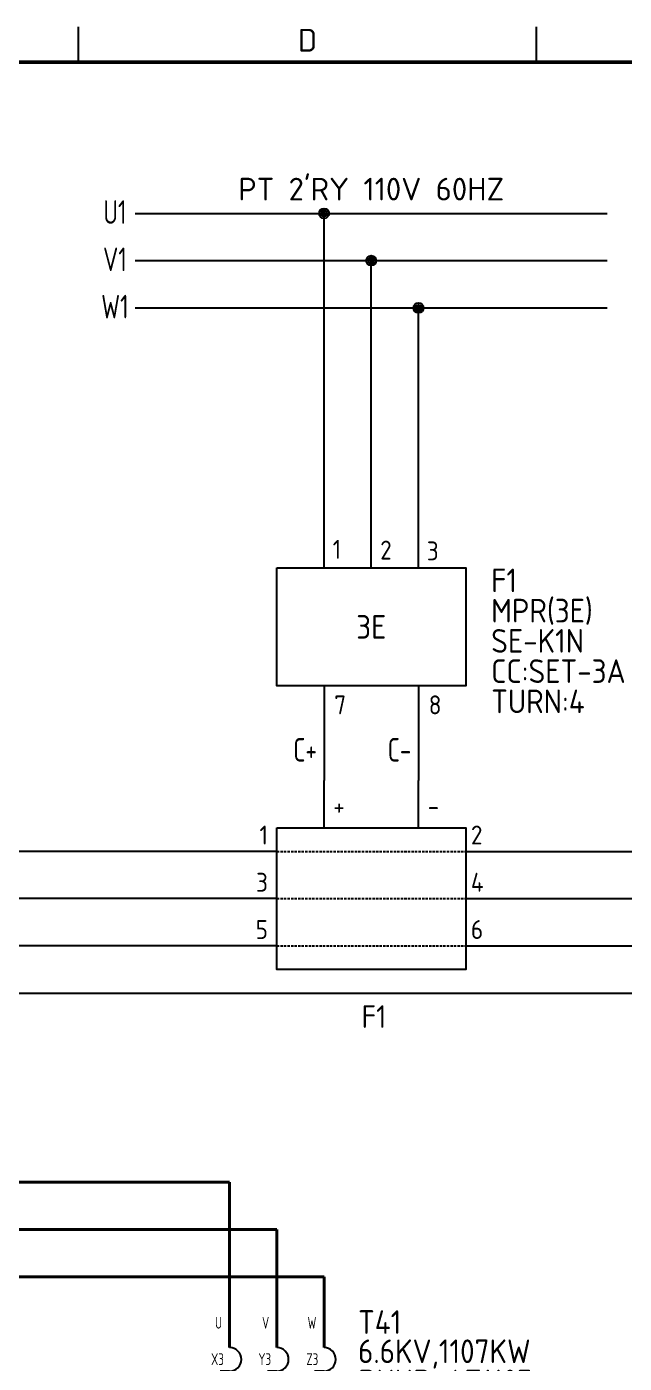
# Model space of a CAD drawing. Header units: millimetres. Extents: x 0 to 556, y 1 to 306.
# Drawn here: x 156 to 219.3, y 145.8 to 287.2 of the extents above; entities that cross this region are included whole.
import ezdxf
from ezdxf.enums import TextEntityAlignment as Align

# ---------------------------------------------------------------- set-up
doc = ezdxf.new("R2010")
doc.units = ezdxf.units.MM
doc.linetypes.add('HIDDEN', pattern=[0.375, 0.25, -0.125])
doc.layers.add('BUS&POWER CABLE', color=2, linetype='Continuous', lineweight=40)
doc.layers.add('Sheet Out Line', color=2, linetype='Continuous', lineweight=50)
for name, color, linetype in [('MISC', 7, 'Continuous'), ('Normal Text', 7, 'Continuous'), ('Sheet Line', 3, 'Continuous'), ('Sheet Text', 2, 'Continuous'), ('SYMS', 7, 'Continuous'), ('TAGS', 7, 'Continuous'), ('TERMS', 7, 'Continuous'), ('WIRE(DEFAULT)', 7, 'Continuous'), ('WIRE_RED', 1, 'Continuous'), ('WIRE_YELLOW', 2, 'Continuous'), ('WIREFIXED', 7, 'Continuous')]:
    doc.layers.add(name, color=color, linetype=linetype)
doc.styles.get("Standard").update_dxf_attribs({"font": 'txt.shx', "height": 2.4, "bigfont": 'whgtxt.shx'})
doc.styles.add('WD', font='ISOCP2.shx')
doc.styles.add('WD_IEC', font='ISOCP2.shx', dxfattribs={"width": 1.1, "height": 2.4, "bigfont": 'whgtxt.shx'})

# ---------------------------------------------------------------- blocks, each defined once
blk = doc.blocks.new('LSSA3')
at = {"layer": 'Sheet Line'}
for p, q in [((161.5, 283.5), (161.5, 287.25)), ((210, 283.5), (210, 287.25))]:
    blk.add_line(p, q, dxfattribs=at)
at = {"layer": 'Sheet Out Line'}
blk.add_lwpolyline([(16, 6.5), (404, 6.5), (404, 283.5), (16, 283.5)], close=True, dxfattribs=at)
at = {"style": 'WD_IEC', "width": 1.1}
for tag, height, p in [('DESC4', 2.4, (57.5, 39.5)), ('CUSTOMERS31', 3.8, (219, 38)), ('TITLE1', 3.6, (333, 37.5)), ('CUSTOMERS21', 3.8, (219, 35.25)), ('DESC3', 2.4, (57.5, 33.5)), ('CUSTOMERS32', 3.8, (219, 32.5)), ('TITLE2', 3.6, (333, 32.5)), ('CUSTOMERS22', 3.8, (219, 29.75)), ('RN', 3.5, (398, 28.75)), ('DESC2', 2.4, (57.5, 27.5)), ('CUSTOMERS33', 3.8, (219, 27)), ('TITLE3', 3.6, (333, 27.5)), ('DESC1', 2.4, (57.5, 21.5)), ('WORKNO', 3.5, (365.5, 18.5)), ('FILE', 2.4, (314, 18.5)), ('DESC0', 2.4, (57.5, 15.5)), ('SHN', 2.4, (395, 12)), ('TSH', 2.4, (401, 9))]:
    blk.add_attdef(tag, text='', height=height, dxfattribs=at).set_placement(p, align=Align.MIDDLE_CENTER)
at = {"style": 'WD_IEC'}
for tag, p in [('DATE4', (96.5, 39.5)), ('DRWN4', (111.5, 39.5)), ('DSGN4', (126.5, 39.5)), ('CHKD4', (141.5, 39.5)), ('APPD4', (156.5, 39.5)), ('DATE3', (96.5, 33.5)), ('DRWN3', (111.5, 33.5)), ('DSGN3', (126.5, 33.5)), ('CHKD3', (141.5, 33.5)), ('APPD3', (156.5, 33.5)), ('DATE2', (96.5, 27.5)), ('DRWN2', (111.5, 27.5)), ('DSGN2', (126.5, 27.5)), ('CHKD2', (141.5, 27.5)), ('APPD2', (156.5, 27.5)), ('DATE1', (96.5, 21.5)), ('DRWN1', (111.5, 21.5)), ('DSGN1', (126.5, 21.5)), ('CHKD1', (141.5, 21.5)), ('APPD1', (156.5, 21.5)), ('DATE0', (96.5, 15.5)), ('DRWN0', (111.5, 15.5)), ('DSGN0', (126.5, 15.5)), ('CHKD0', (141.5, 15.5)), ('APPD0', (156.5, 15.5))]:
    blk.add_attdef(tag, text='', height=2.4, dxfattribs=at).set_placement(p, align=Align.MIDDLE_CENTER)
at = {"style": 'WD_IEC', "width": 1.1}
for tag, p in [('DWG1ST', (345, 10.5)), ('DWGNO', (373.49, 10.5))]:
    blk.add_attdef(tag, text='', height=3.5, dxfattribs=at).set_placement(p, align=Align.MIDDLE_LEFT)
at = {"style": 'WD_IEC', "width": 1.1, "flags": 9}
blk.add_attdef('WD_TB', (0, 0), '', height=2.4, dxfattribs=at)
at = {"layer": 'Sheet Text', "style": 'WD_IEC', "width": 1.1}
blk.add_text('D', height=2.4, dxfattribs=at).set_placement((185.75, 284.62), align=Align.CENTER)
blk = doc.blocks.new('VG11_PROT_3E_DT1')
for p, q in [((-5, 5), (-5, 10)), ((0, 5), (0, 10)), ((5, 5), (5, 10)), ((-5, -7.5), (-5, -12.5)), ((5, -7.5), (5, -12.5))]:
    blk.add_line(p, q)
blk.add_lwpolyline([(-10, 5), (10, 5), (10, -7.5), (-10, -7.5)], close=True)
at = {"style": 'WD', "flags": 1}
for tag, p in [('X2TERM01', (-5, 10)), ('X2TERM02', (0, 10)), ('X2TERM03', (5, 10)), ('X8TERM04', (-5, -12.5)), ('X8TERM05', (5, -12.5))]:
    blk.add_attdef(tag, p, '', height=0.32, dxfattribs=at)
at = {"linetype": 'Continuous', "style": 'WD'}
for tag, p in [('TERM01', (-4.09, 5.96)), ('TERM02', (0.94, 5.88)), ('TERM03', (5.88, 5.79)), ('TERM04', (-3.92, -10.5)), ('TERM05', (6.08, -10.5))]:
    blk.add_attdef(tag, p, '', height=2, dxfattribs=at)
at = {"style": 'WD'}
for tag, p in [('TAG1', (12.7, 2.42)), ('RATING12', (12.7, -0.78)), ('RATING11', (12.7, -3.98)), ('RATING1', (12.7, -7.18)), ('TURN', (12.7, -10.38))]:
    blk.add_attdef(tag, p, '', height=2.5, dxfattribs=at)
at = {"style": 'WD', "flags": 1}
for tag, p in [('INST', (-12.31, 1.22)), ('LOC', (-12.35, -0.14)), ('CAT', (-12.33, -1.49)), ('FAMILY', (-12.23, -2.87)), ('MFG', (-12.29, -4.28)), ('ASSYCODE', (-12.35, -5.64))]:
    blk.add_attdef(tag, text='', height=1, dxfattribs=at).set_placement(p, align=Align.RIGHT)
at = {"style": 'WD'}
blk.add_attdef('TEXT1', text='', height=2.5, dxfattribs=at).set_placement((0, -1.25), align=Align.MIDDLE_CENTER)
blk = doc.blocks.new('VG12_MCT_3E_DT1')
for p, q in [((-5, 7.5), (-5, 12.5)), ((5, 7.5), (5, 12.5))]:
    blk.add_line(p, q)
at = {"linetype": 'HIDDEN'}
for p, q in [((-10, 5), (10, 5)), ((-10, 0), (10, 0)), ((-10, -5), (10, -5))]:
    blk.add_line(p, q, dxfattribs=at)
blk.add_lwpolyline([(-10, 7.5), (10, 7.5), (10, -7.5), (-10, -7.5)], close=True)
at = {"style": 'WD', "flags": 1}
for tag, p in [('X2TERM01', (-5, 12.5)), ('X2TERM02', (5, 12.5)), ('X1TERM03', (10, 5)), ('X1TERM05', (10, 0)), ('X1TERM07', (10, -5))]:
    blk.add_attdef(tag, p, '', height=0.32, dxfattribs=at)
at = {"linetype": 'Continuous', "style": 'WD'}
for tag, p in [('TERM01', (-4.03, 8.79)), ('TERM02', (5.97, 8.79)), ('TERM04', (10.55, 5.73)), ('TERM06', (10.55, 0.73)), ('TERM08', (10.55, -4.27))]:
    blk.add_attdef(tag, p, '', height=2, dxfattribs=at)
for tag, p in [('TERM03', (-10.94, 5.73)), ('TERM05', (-10.94, 0.73)), ('TERM07', (-10.94, -4.27))]:
    blk.add_attdef(tag, text='', height=2, dxfattribs=at).set_placement(p, align=Align.RIGHT)
at = {"flags": 1}
for tag, height, style, p in [('X4TERM03', 0.32, 'WD', (-10, 5)), ('X4TERM05', 0.32, 'WD', (-10, 0)), ('X4TERM07', 0.32, 'WD', (-10, -5)), ('INST', 1, 'WD', (-8.45, -9.34)), ('LOC', 1, 'WD', (-8.52, -10.73)), ('XREF', 1, 'WD', (-8.52, -12.26)), ('FAMILY', 1, 'WD', (-8.48, -13.64)), ('PINLIST_TYPE', 1, 'WD_IEC', (-8.41, -15.02))]:
    blk.add_attdef(tag, text='', height=height, dxfattribs=dict(at, style=style)).set_placement(p, align=Align.RIGHT)
at = {"style": 'WD_IEC'}
for tag, p in [('TAG2', (0.28, -8.85)), ('TEXT1', (0.28, -12.05)), ('TEXT2', (0.28, -15.25))]:
    blk.add_attdef(tag, text='', height=2.4, dxfattribs=at).set_placement(p, align=Align.TOP_CENTER)
blk = doc.blocks.new('WDDOT')
for radius in [0.529, 0.33, 0.164]:
    blk.add_circle((0, 0), radius)
blk = doc.blocks.new('WD_WNH')
at = {"linetype": 'Continuous', "style": 'WD_IEC', "width": 0.8}
blk.add_attdef('WIRENO', text='', height=2.5, dxfattribs=at).set_placement((0, 0.75), align=Align.CENTER)
at = {"style": 'WD_IEC', "flags": 1}
for tag, p in [('W08USER', (0, 0.375)), ('W04USER', (0, 0.875)), ('W05USER', (0, 0.75)), ('W09USER', (0, 0.25)), ('W03USER', (0, 1)), ('W06USER', (0, 0.625)), ('W07USER', (0, 0.5)), ('W02USER', (0, 1.125)), ('W01USER', (0, 1.25)), ('W10USER', (0, 0.125))]:
    blk.add_attdef(tag, text='', height=0.08, dxfattribs=at).set_placement(p, align=Align.CENTER)
blk = doc.blocks.new('WD_WNV')
at = {"linetype": 'Continuous', "style": 'WD_IEC', "width": 0.8}
blk.add_attdef('WIRENO', text='', height=2.5, rotation=90, dxfattribs=at).set_placement((-0.75, 0), align=Align.CENTER)
at = {"style": 'WD_IEC', "flags": 1}
for tag, p in [('W08USER', (-1, 0.375)), ('W04USER', (-1, 0.875)), ('W05USER', (-1, 0.75)), ('W09USER', (-1, 0.25)), ('W03USER', (-1, 1)), ('W06USER', (-1, 0.625)), ('W07USER', (-1, 0.5)), ('W02USER', (-1, 1.125)), ('W01USER', (-1, 1.25)), ('W10USER', (-1, 0.125))]:
    blk.add_attdef(tag, text='', height=0.08, dxfattribs=at).set_placement(p, align=Align.CENTER)
blk = doc.blocks.new('VD61_AUTOTRT1')
at = {"color": 2, "lineweight": 40}
for p, q in [((-5, 10), (-5, 5)), ((0, 10), (0, 5)), ((5, 10), (5, 5)), ((-5, -5), (-5, -10)), ((0, -5), (0, -10)), ((5, -5), (5, -10))]:
    blk.add_line(p, q, dxfattribs=at)
for p, q in [((-5, 2.5), (-6, 2.5)), ((0, 2.5), (-1, 2.5)), ((5, 2.5), (4, 2.5)), ((-5, 0), (-6, 0)), ((0, 0), (-1, 0)), ((5, 0), (4, 0)), ((-5, -2.5), (-6, -2.5)), ((0, -2.5), (-1, -2.5)), ((5, -2.5), (4, -2.5))]:
    blk.add_line(p, q)
for centre in [(-5, 3.75), (0, 3.75), (5, 3.75), (-5, 1.25), (0, 1.25), (5, 1.25), (-5, -1.25), (0, -1.25), (5, -1.25), (-5, -3.75), (0, -3.75), (5, -3.75)]:
    blk.add_arc(centre, 1.25, 270, 90)
at = {"style": 'WD_IEC', "flags": 1}
for tag, p in [('INST', (8.94, 10.62)), ('LOC', (8.98, 9.45))]:
    blk.add_attdef(tag, p, '', height=1, dxfattribs=at)
at = {"flags": 1}
for tag, p in [('X2TERM01', (-5, 10)), ('X2TERM06', (0, 10)), ('X2TERM11', (5, 10)), ('X4TERM02', (-6, 2.5)), ('X4TERM07', (-1, 2.5)), ('X4TERM12', (4, 2.5)), ('X4TERM03', (-6, 0)), ('X4TERM08', (-1, 0)), ('X4TERM13', (4, 0)), ('X4TERM04', (-6, -2.5)), ('X4TERM09', (-1, -2.5)), ('X4TERM14', (4, -2.5)), ('X8TERM05', (-5, -10)), ('X8TERM10', (0, -10)), ('X8TERM15', (5, -10))]:
    blk.add_attdef(tag, p, '', height=0.08, dxfattribs=at)
at = {"style": 'WD_IEC'}
for tag, p in [('TAG1', (8.6, 6.45)), ('RATING1', (8.6, 3.36)), ('RATING11', (8.6, 0.16)), ('RATING2', (8.6, -3.04)), ('RATING3', (8.6, -6.24)), ('RATING4', (8.6, -9.44)), ('DESC1', (8.6, -12.64))]:
    blk.add_attdef(tag, p, '', height=2.5, dxfattribs=at)
at = {"style": 'WD_IEC', "width": 0.75}
for tag, p in [('TERM01', (-5.81, 7)), ('TERM06', (-0.81, 7)), ('TERM11', (4.19, 7)), ('TERM02', (-5.61, 3.15)), ('TERM07', (-0.61, 3.15)), ('TERM12', (4.39, 3.15)), ('TERM03', (-5.61, 0.65)), ('TERM08', (-0.61, 0.65)), ('TERM13', (4.39, 0.65)), ('TERM04', (-5.61, -1.85)), ('TERM09', (-0.61, -1.85)), ('TERM14', (4.39, -1.85)), ('TERM05', (-5.61, -7.82)), ('TERM10', (-0.61, -7.82)), ('TERM15', (4.39, -7.82))]:
    blk.add_attdef(tag, text='', height=1.25, dxfattribs=at).set_placement(p, align=Align.RIGHT)
at = {"style": 'WD_IEC', "flags": 1}
for tag, p in [('FAMILY', (-6.92, -10.38)), ('CAT', (-6.92, -11.88)), ('MFG', (-6.87, -13.16)), ('ASSYCODE', (-6.87, -14.53))]:
    blk.add_attdef(tag, text='', height=1, dxfattribs=at).set_placement(p, align=Align.RIGHT)

msp = doc.modelspace()

# ---------------------------------------------------------------- linework, layer by layer
at = {"layer": 'BUS&POWER CABLE'}
for p, q in [((102.5, 165), (177.5, 165)), ((177.5, 165), (177.5, 152.5)), ((107.5, 160), (182.5, 160)), ((182.5, 160), (182.5, 152.5)), ((112.5, 155), (187.5, 155)), ((187.5, 155), (187.5, 152.5)), ((182.5, 152.5), (182.5, 152.5)), ((187.5, 152.5), (187.5, 152.5))]:
    msp.add_line(p, q, dxfattribs=at)
at = {"layer": 'WIRE(DEFAULT)'}
for p, q in [((182.5, 200), (137.5, 200)), ((182.5, 195), (137.5, 195)), ((202.5, 195), (290, 195)), ((182.5, 190), (137.5, 190)), ((202.5, 190), (300, 190)), ((137.5, 185), (315, 185))]:
    msp.add_line(p, q, dxfattribs=at)
at = {"layer": 'WIRE(DEFAULT)', "linetype": 'Continuous'}
msp.add_line((202.5, 200), (230, 200), dxfattribs=at)
at = {"layer": 'WIRE_RED'}
for p, q in [((167.5, 267.5), (217.5, 267.5)), ((187.5, 235), (187.5, 267.5)), ((167.5, 262.5), (217.5, 262.5)), ((192.5, 235), (192.5, 262.5)), ((167.5, 257.5), (217.5, 257.5)), ((197.5, 235), (197.5, 257.5))]:
    msp.add_line(p, q, dxfattribs=at)
at = {"layer": 'WIRE_YELLOW'}
for p, q in [((187.5, 212.5), (187.5, 207.5)), ((197.5, 212.5), (197.5, 207.5))]:
    msp.add_line(p, q, dxfattribs=at)

# ---------------------------------------------------------------- block references
at = {"layer": 'SYMS'}
for name, p in [('LSSA3', (0, 0)), ('WDDOT', (187.5, 267.5)), ('WDDOT', (192.5, 262.5)), ('WDDOT', (197.5, 257.5))]:
    msp.add_blockref(name, p, dxfattribs=at)
ref = msp.add_blockref('VG11_PROT_3E_DT1', (192.5, 225), dxfattribs=at)
ref.add_attrib('TERM05', '8', (198.58, 214.5), dxfattribs={"layer": 'TERMS', "linetype": 'Continuous', "height": 2, "style": 'WD'})
ref.add_attrib('TEXT1', '3E', dxfattribs={"layer": 'MISC', "height": 2.5, "style": 'WD'}).set_placement((192.5, 223.75), align=Align.MIDDLE_CENTER)
ref.add_attrib('TURN', 'TURN:4', (205.2, 214.62), dxfattribs={"layer": 'MISC', "height": 2.5, "style": 'WD'})
ref.add_attrib('RATING1', 'CC:SET-3A', (205.2, 217.82), dxfattribs={"layer": 'MISC', "height": 2.5, "style": 'WD'})
ref.add_attrib('RATING11', 'SE-K1N', (205.2, 221.02), dxfattribs={"layer": 'MISC', "height": 2.5, "style": 'WD'})
ref.add_attrib('RATING12', 'MPR(3E)', (205.2, 224.22), dxfattribs={"layer": 'MISC', "height": 2.5, "style": 'WD'})
ref.add_attrib('TERM04', '7', (188.58, 214.5), dxfattribs={"layer": 'TERMS', "linetype": 'Continuous', "height": 2, "style": 'WD'})
ref.add_attrib('TERM03', '3', (198.38, 230.79), dxfattribs={"layer": 'TERMS', "linetype": 'Continuous', "height": 2, "style": 'WD'})
ref.add_attrib('TERM02', '2', (193.44, 230.88), dxfattribs={"layer": 'TERMS', "linetype": 'Continuous', "height": 2, "style": 'WD'})
ref.add_attrib('TERM01', '1', (188.41, 230.96), dxfattribs={"layer": 'TERMS', "linetype": 'Continuous', "height": 2, "style": 'WD'})
ref.add_attrib('TAG1', 'F1', (205.2, 227.42), dxfattribs={"layer": 'TAGS', "height": 2.5, "style": 'WD'})
ref = msp.add_blockref('VG12_MCT_3E_DT1', (192.5, 195), dxfattribs=at)
ref.add_attrib('TERM07', '5', dxfattribs={"layer": 'TERMS', "linetype": 'Continuous', "height": 2, "style": 'WD'}).set_placement((181.56, 190.73), align=Align.RIGHT)
ref.add_attrib('TERM05', '3', dxfattribs={"layer": 'TERMS', "linetype": 'Continuous', "height": 2, "style": 'WD'}).set_placement((181.56, 195.73), align=Align.RIGHT)
ref.add_attrib('TERM03', '1', dxfattribs={"layer": 'TERMS', "linetype": 'Continuous', "height": 2, "style": 'WD'}).set_placement((181.56, 200.73), align=Align.RIGHT)
ref.add_attrib('TERM08', '6', (203.05, 190.73), dxfattribs={"layer": 'TERMS', "linetype": 'Continuous', "height": 2, "style": 'WD'})
ref.add_attrib('TERM06', '4', (203.05, 195.73), dxfattribs={"layer": 'TERMS', "linetype": 'Continuous', "height": 2, "style": 'WD'})
ref.add_attrib('TERM04', '2', (203.05, 200.73), dxfattribs={"layer": 'TERMS', "linetype": 'Continuous', "height": 2, "style": 'WD'})
ref.add_attrib('TERM02', '-', (198.47, 203.79), dxfattribs={"layer": 'TERMS', "linetype": 'Continuous', "height": 2, "style": 'WD'})
ref.add_attrib('TAG2', 'F1', dxfattribs={"layer": 'TAGS', "height": 2.4, "style": 'WD_IEC'}).set_placement((192.78, 183.72), align=Align.TOP_CENTER)
ref.add_attrib('TERM01', '+', (188.47, 203.79), dxfattribs={"layer": 'TERMS', "linetype": 'Continuous', "height": 2, "style": 'WD'})
ref = msp.add_blockref('VD61_AUTOTRT1', (182.5, 142.5), dxfattribs=at)
ref.add_attrib('TERM15', 'Z0', dxfattribs={"layer": 'TERMS', "height": 1.25, "style": 'WD_IEC', "width": 0.75}).set_placement((186.89, 134.68), align=Align.RIGHT)
ref.add_attrib('TERM10', 'Y0', dxfattribs={"layer": 'TERMS', "height": 1.25, "style": 'WD_IEC', "width": 0.75}).set_placement((181.89, 134.68), align=Align.RIGHT)
ref.add_attrib('TERM05', 'X0', dxfattribs={"layer": 'TERMS', "height": 1.25, "style": 'WD_IEC', "width": 0.75}).set_placement((176.89, 134.68), align=Align.RIGHT)
ref.add_attrib('TERM14', 'Z1', dxfattribs={"layer": 'TERMS', "height": 1.25, "style": 'WD_IEC', "width": 0.75}).set_placement((186.89, 140.65), align=Align.RIGHT)
ref.add_attrib('TERM09', 'Y1', dxfattribs={"layer": 'TERMS', "height": 1.25, "style": 'WD_IEC', "width": 0.75}).set_placement((181.89, 140.65), align=Align.RIGHT)
ref.add_attrib('TERM04', 'X1', dxfattribs={"layer": 'TERMS', "height": 1.25, "style": 'WD_IEC', "width": 0.75}).set_placement((176.89, 140.65), align=Align.RIGHT)
ref.add_attrib('TERM08', 'Y2', dxfattribs={"layer": 'TERMS', "height": 1.25, "style": 'WD_IEC', "width": 0.75}).set_placement((181.89, 143.15), align=Align.RIGHT)
ref.add_attrib('TERM03', 'X2', dxfattribs={"layer": 'TERMS', "height": 1.25, "style": 'WD_IEC', "width": 0.75}).set_placement((176.89, 143.15), align=Align.RIGHT)
ref.add_attrib('TERM13', 'Z2', dxfattribs={"layer": 'TERMS', "height": 1.25, "style": 'WD_IEC', "width": 0.75}).set_placement((186.89, 143.15), align=Align.RIGHT)
ref.add_attrib('TERM12', 'Z3', dxfattribs={"layer": 'TERMS', "height": 1.25, "style": 'WD_IEC', "width": 0.75}).set_placement((186.89, 145.65), align=Align.RIGHT)
ref.add_attrib('TERM07', 'Y3', dxfattribs={"layer": 'TERMS', "height": 1.25, "style": 'WD_IEC', "width": 0.75}).set_placement((181.89, 145.65), align=Align.RIGHT)
ref.add_attrib('TERM02', 'X3', dxfattribs={"layer": 'TERMS', "height": 1.25, "style": 'WD_IEC', "width": 0.75}).set_placement((176.89, 145.65), align=Align.RIGHT)
ref.add_attrib('TERM01', 'U', dxfattribs={"layer": 'TERMS', "height": 1.25, "style": 'WD_IEC', "width": 0.75}).set_placement((176.69, 149.5), align=Align.RIGHT)
ref.add_attrib('TERM06', 'V', dxfattribs={"layer": 'TERMS', "height": 1.25, "style": 'WD_IEC', "width": 0.75}).set_placement((181.69, 149.5), align=Align.RIGHT)
ref.add_attrib('TERM11', 'W', dxfattribs={"layer": 'TERMS', "height": 1.25, "style": 'WD_IEC', "width": 0.75}).set_placement((186.69, 149.5), align=Align.RIGHT)
ref.add_attrib('RATING4', 'SET:65%', (191.1, 133.06), dxfattribs={"layer": 'MISC', "height": 2.5, "style": 'WD_IEC'})
ref.add_attrib('RATING3', 'TAP : 50-65-80%', (191.1, 136.26), dxfattribs={"layer": 'MISC', "height": 2.5, "style": 'WD_IEC'})
ref.add_attrib('RATING2', '3P,DRY', (191.1, 139.46), dxfattribs={"layer": 'MISC', "height": 2.5, "style": 'WD_IEC'})
ref.add_attrib('RATING11', 'DHHD-AT1107', (191.1, 142.66), dxfattribs={"layer": 'MISC', "height": 2.5, "style": 'WD_IEC'})
ref.add_attrib('RATING1', '6.6KV,1107KW', (191.1, 145.86), dxfattribs={"layer": 'MISC', "height": 2.5, "style": 'WD_IEC'})
ref.add_attrib('TAG1', 'T41', (191.1, 148.95), dxfattribs={"layer": 'TAGS', "height": 2.5, "style": 'WD_IEC'})
at = {"layer": 'WIREFIXED'}
ref = msp.add_blockref('WD_WNH', (165.35, 265.64), dxfattribs=at)
ref.add_attrib('WIRENOF', 'U1', dxfattribs={"linetype": 'Continuous', "height": 2.5, "style": 'WD_IEC', "width": 0.8}).set_placement((165.35, 266.39), align=Align.CENTER)
ref = msp.add_blockref('WD_WNH', (165.35, 260.64), dxfattribs=at)
ref.add_attrib('WIRENOF', 'V1', dxfattribs={"linetype": 'Continuous', "height": 2.5, "style": 'WD_IEC', "width": 0.8}).set_placement((165.35, 261.39), align=Align.CENTER)
ref = msp.add_blockref('WD_WNH', (165.35, 255.64), dxfattribs=at)
ref.add_attrib('WIRENOF', 'W1', dxfattribs={"linetype": 'Continuous', "height": 2.5, "style": 'WD_IEC', "width": 0.8}).set_placement((165.35, 256.39), align=Align.CENTER)
ref = msp.add_blockref('WD_WNV', (187.5, 210.75), dxfattribs=at)
ref.add_attrib('WIRENOF', 'C+', dxfattribs={"linetype": 'Continuous', "height": 2.5, "style": 'WD_IEC', "width": 0.8}).set_placement((186.75, 210.75), align=Align.MIDDLE_RIGHT)
ref = msp.add_blockref('WD_WNV', (197.5, 210.75), dxfattribs=at)
ref.add_attrib('WIRENOF', 'C-', dxfattribs={"linetype": 'Continuous', "height": 2.5, "style": 'WD_IEC', "width": 0.8}).set_placement((196.75, 210.75), align=Align.MIDDLE_RIGHT)

# ---------------------------------------------------------------- texts
at = {"layer": 'Normal Text', "insert": (192.5, 268.87), "char_height": 2.4, "width": 45, "attachment_point": 8, "style": 'WD_IEC'}
msp.add_mtext("PT 2'RY 110V 60HZ", dxfattribs=at)

doc.saveas('drawing.dxf')
